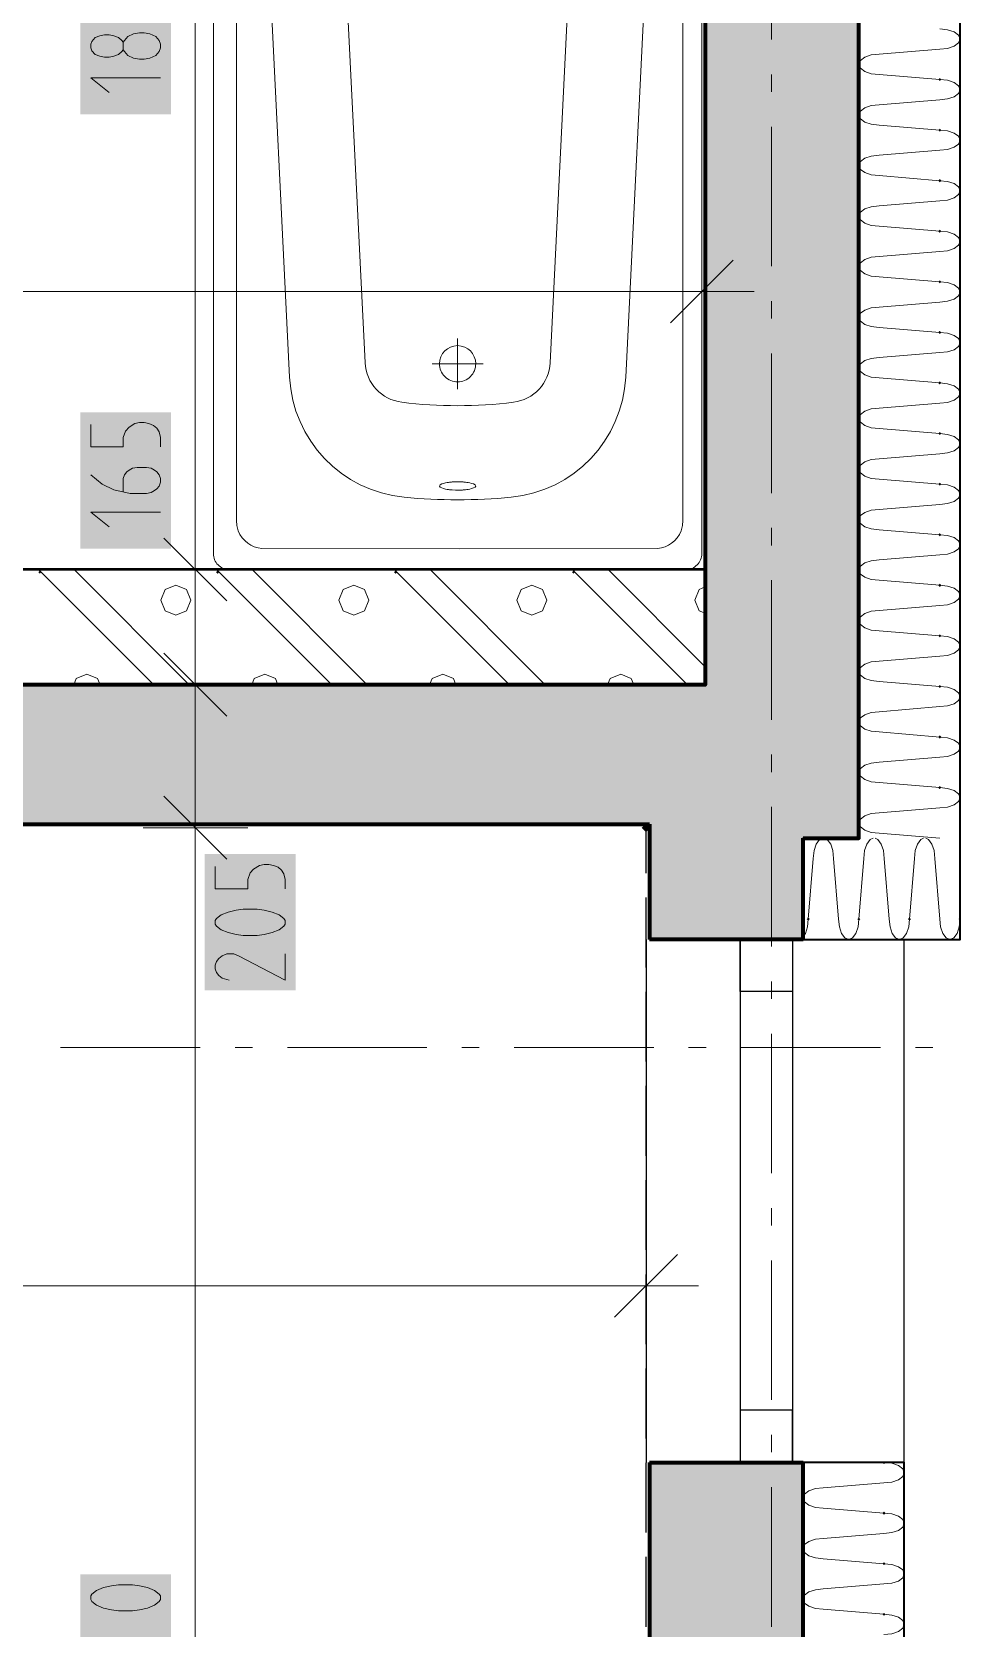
# Model space of a CAD drawing. Header units: millimetres. Extents: x 0 to 594, y 0 to 420.
# Drawn here: x 531.59 to 545.22, y 246.69 to 270.14 of the extents above; entities that cross this region are included whole.
import ezdxf

# ---------------------------------------------------------------- set-up
doc = ezdxf.new("R2010")
doc.units = ezdxf.units.MM
doc.header["$LTSCALE"] = 8
for name, color, linetype in [('PDF_Dokresleni pod rovinou rezu', 7, 'Continuous'), ('PDF_Instalacni prizdivky', 7, 'Continuous'), ('PDF_Koty delkove', 7, 'Continuous'), ('PDF_Okna', 7, 'Continuous'), ('PDF_Osy hlavni', 7, 'Continuous'), ('PDF_Sanita', 7, 'Continuous'), ('PDF_Steny obvodove nosne', 7, 'Continuous'), ('PDF_Zatepleni', 7, 'Continuous')]:
    doc.layers.add(name, color=color, linetype=linetype)

msp = doc.modelspace()

# ---------------------------------------------------------------- linework, layer by layer
at = {"layer": 'PDF_Dokresleni pod rovinou rezu', "lineweight": 25}
for points in [[(540.607, 257.783), (540.607, 258.451)], [(540.607, 256.399), (540.607, 257.424)], [(540.607, 255.015), (540.607, 256.04)], [(540.607, 253.632), (540.607, 254.657)], [(540.607, 252.248), (540.607, 253.273)], [(540.607, 250.864), (540.607, 251.889)], [(540.607, 249.48), (540.607, 250.505)], [(540.607, 248.097), (540.607, 249.122)], [(540.607, 246.713), (540.607, 247.738)]]:
    msp.add_lwpolyline(points, dxfattribs=at)
at = {"layer": 'PDF_Dokresleni pod rovinou rezu', "lineweight": 25, "transparency": 33554559}
msp.add_solid([(540.607, 258.387), (540.543, 258.451), (540.671, 258.451), (540.607, 258.516)], dxfattribs=at)
at = {"layer": 'PDF_Instalacni prizdivky', "lineweight": 50}
msp.add_lwpolyline([(516.469, 260.553), (540.658, 260.553), (541.478, 260.553), (541.478, 262.244), (541.427, 262.244), (516.469, 262.244)], close=True, dxfattribs=at)
at = {"layer": 'PDF_Instalacni prizdivky', "lineweight": 9}
for points in [[(531.741, 262.188), (531.685, 262.244)], [(533.376, 260.553), (531.741, 262.188)], [(533.899, 260.553), (532.207, 262.244)], [(534.355, 262.188), (534.298, 262.244)], [(535.99, 260.553), (534.355, 262.188)], [(536.512, 260.553), (534.821, 262.244)], [(536.968, 262.188), (536.912, 262.244)], [(538.603, 260.553), (536.968, 262.188)], [(539.126, 260.553), (537.435, 262.244)], [(539.582, 262.188), (539.526, 262.244)], [(541.217, 260.553), (539.582, 262.188)], [(541.478, 260.814), (540.049, 262.244)], [(541.387, 261.951), (541.323, 261.795), (541.387, 261.64), (541.478, 261.602)], [(541.478, 261.989), (541.387, 261.951)], [(532.587, 260.553), (532.55, 260.644), (532.394, 260.708), (532.239, 260.644), (532.201, 260.553)], [(535.201, 260.553), (535.163, 260.644), (535.008, 260.708), (534.853, 260.644), (534.815, 260.553)], [(537.815, 260.553), (537.777, 260.644), (537.622, 260.708), (537.467, 260.644), (537.429, 260.553)], [(540.429, 260.553), (540.391, 260.644), (540.236, 260.708), (540.08, 260.644), (540.043, 260.553)]]:
    msp.add_lwpolyline(points, dxfattribs=at)
for points in [[(533.701, 262.015), (533.546, 261.951), (533.482, 261.795), (533.546, 261.64), (533.701, 261.576), (533.857, 261.64), (533.921, 261.795), (533.857, 261.951)], [(536.315, 262.015), (536.16, 261.951), (536.095, 261.795), (536.16, 261.64), (536.315, 261.576), (536.47, 261.64), (536.535, 261.795), (536.47, 261.951)], [(538.929, 262.015), (538.774, 261.951), (538.709, 261.795), (538.774, 261.64), (538.929, 261.576), (539.084, 261.64), (539.148, 261.795), (539.084, 261.951)]]:
    msp.add_lwpolyline(points, close=True, dxfattribs=at)
at = {"layer": 'PDF_Instalacni prizdivky', "lineweight": 9, "transparency": 33554559}
for points in [[(531.702, 262.183), (531.679, 262.206), (531.725, 262.206), (531.702, 262.229)], [(534.316, 262.183), (534.292, 262.206), (534.339, 262.206), (534.316, 262.229)], [(536.929, 262.183), (536.906, 262.206), (536.952, 262.206), (536.929, 262.229)], [(539.543, 262.183), (539.52, 262.206), (539.566, 262.206), (539.543, 262.229)]]:
    msp.add_solid(points, dxfattribs=at)
at = {"layer": 'PDF_Koty delkove', "lineweight": 18}
for points in [[(533.987, 204.332), (533.987, 205.818), (533.987, 206.049), (533.987, 208.559), (533.987, 209.178), (533.987, 215.279), (533.987, 225.703), (533.987, 226.882), (533.987, 228.983), (533.987, 232.159), (533.987, 233.852), (533.987, 258.451), (533.987, 260.553), (533.987, 262.244), (533.987, 280.745), (533.987, 281.77), (533.987, 283.256)], [(532.927, 269.881), (532.91, 269.854), (532.859, 269.813), (532.791, 269.786), (532.722, 269.772), (532.654, 269.772), (532.586, 269.786), (532.517, 269.813), (532.466, 269.868), (532.45, 269.909), (532.45, 269.964), (532.466, 270.005), (532.517, 270.06)], [(532.517, 270.06), (532.586, 270.087), (532.654, 270.101), (532.722, 270.101), (532.791, 270.087), (532.859, 270.06), (532.91, 270.019), (532.927, 269.992)], [(533.475, 269.471), (532.45, 269.471), (532.722, 269.252)], [(541.427, 267.099), (541.427, 266.33), (541.427, 265.561)], [(541.888, 266.791), (540.966, 265.869)], [(541.427, 266.33), (525.057, 266.33), (516.469, 266.33), (514.88, 266.33), (507.192, 266.33), (505.604, 266.33), (491.818, 266.33)], [(541.427, 266.33), (542.196, 266.33)], [(532.45, 264.376), (532.45, 264.047), (532.927, 264.047), (532.927, 264.184), (532.962, 264.28), (533.014, 264.335), (533.099, 264.389), (533.166, 264.403), (533.235, 264.403), (533.304, 264.389), (533.371, 264.362), (533.423, 264.321), (533.457, 264.266), (533.475, 264.184), (533.475, 264.047)], [(532.791, 263.417), (532.62, 263.499), (532.45, 263.637)], [(532.927, 263.39), (532.927, 263.581), (532.945, 263.637), (532.979, 263.678), (533.014, 263.705), (533.064, 263.732), (533.132, 263.746), (533.269, 263.746), (533.337, 263.732), (533.389, 263.705), (533.423, 263.678), (533.457, 263.637), (533.475, 263.581), (533.475, 263.527), (533.457, 263.472), (533.423, 263.431), (533.389, 263.404), (533.337, 263.376), (533.269, 263.362), (533.03, 263.362), (532.791, 263.417)], [(533.475, 263.089), (532.45, 263.089), (532.722, 262.87)], [(534.449, 261.783), (533.526, 262.705)], [(534.756, 262.244), (533.987, 262.244), (533.219, 262.244)], [(534.449, 260.091), (533.526, 261.014)], [(534.756, 260.553), (533.987, 260.553), (533.219, 260.553)], [(534.449, 257.99), (533.526, 258.913)], [(534.756, 258.451), (533.987, 258.451), (533.219, 258.451)], [(534.28, 257.884), (534.28, 257.555), (534.758, 257.555), (534.758, 257.692), (534.793, 257.788), (534.844, 257.843), (534.929, 257.897), (534.997, 257.911), (535.065, 257.911), (535.134, 257.897), (535.202, 257.87), (535.253, 257.829), (535.288, 257.775), (535.305, 257.692), (535.305, 257.555)], [(534.894, 257.254), (534.689, 257.254), (534.588, 257.24), (534.468, 257.213), (534.365, 257.172), (534.297, 257.118), (534.28, 257.09), (534.28, 257.035), (534.297, 257.007), (534.365, 256.953), (534.468, 256.912)], [(534.468, 256.912), (534.588, 256.884), (534.689, 256.87), (534.894, 256.87), (534.997, 256.884), (535.117, 256.912), (535.219, 256.953), (535.288, 257.007), (535.305, 257.035), (535.305, 257.09), (535.288, 257.118), (535.219, 257.172), (535.117, 257.213), (534.997, 257.24), (534.894, 257.254)], [(535.305, 256.597), (535.305, 256.213), (534.622, 256.57), (534.553, 256.597), (534.45, 256.597), (534.383, 256.57), (534.331, 256.529), (534.297, 256.488), (534.28, 256.433), (534.28, 256.378), (534.297, 256.323), (534.331, 256.282), (534.383, 256.241), (534.484, 256.213)], [(540.607, 252.489), (540.607, 251.721), (540.607, 250.952)], [(541.068, 252.182), (540.146, 251.259)], [(540.607, 251.721), (523.196, 251.721), (510.274, 251.721), (506.065, 251.721), (497.455, 251.721), (482.899, 251.721), (476.75, 251.721), (471.845, 251.721), (467.3, 251.721), (466.5, 251.721), (465.014, 251.721), (430.523, 251.721), (424.476, 251.721), (412.176, 251.721), (400.747, 251.721)], [(540.607, 251.721), (541.376, 251.721)]]:
    msp.add_lwpolyline(points, dxfattribs=at)
for points in [[(533.235, 270.128), (533.166, 270.128), (533.081, 270.114), (532.996, 270.074), (532.945, 270.019), (532.927, 269.992), (532.927, 269.881), (532.945, 269.854), (532.996, 269.799), (533.081, 269.758), (533.166, 269.744), (533.235, 269.744), (533.32, 269.758), (533.406, 269.799), (533.457, 269.854), (533.475, 269.909), (533.475, 269.964), (533.457, 270.019), (533.406, 270.074), (533.32, 270.114)], [(533.064, 247.329), (532.859, 247.329), (532.757, 247.315), (532.637, 247.288), (532.535, 247.247), (532.466, 247.193), (532.45, 247.165), (532.45, 247.111), (532.466, 247.083), (532.535, 247.028), (532.637, 246.987), (532.757, 246.959), (532.859, 246.946), (533.064, 246.946), (533.166, 246.959), (533.286, 246.987), (533.389, 247.028), (533.457, 247.083), (533.475, 247.111), (533.475, 247.165), (533.457, 247.193), (533.389, 247.247), (533.286, 247.288), (533.166, 247.315)]]:
    msp.add_lwpolyline(points, close=True, dxfattribs=at)
at = {"layer": 'PDF_Koty delkove', "color": 7, "lineweight": 18, "true_color": 0xffffff, "transparency": 33554559}
for points in [[(533.629, 268.934), (533.629, 271.595), (532.296, 268.934), (532.296, 271.595)], [(533.629, 262.551), (533.629, 264.556), (532.296, 262.551), (532.296, 264.556)], [(535.459, 256.06), (535.459, 258.064), (534.126, 256.06), (534.126, 258.064)], [(533.629, 244.821), (533.629, 247.483), (532.296, 244.821), (532.296, 247.483)]]:
    msp.add_solid(points, dxfattribs=at)
at = {"layer": 'PDF_Okna', "lineweight": 25}
for points in [[(542.76, 256.811), (542.76, 256.043), (541.991, 256.043), (541.991, 256.811)], [(542.76, 249.124), (542.76, 249.893), (541.991, 249.893), (541.991, 249.124)]]:
    msp.add_lwpolyline(points, close=True, dxfattribs=at)
for points in [[(541.991, 256.811), (541.991, 249.124)], [(542.76, 256.811), (542.76, 249.124)]]:
    msp.add_lwpolyline(points, dxfattribs=at)
at = {"layer": 'PDF_Osy hlavni', "lineweight": 18}
for points in [[(542.452, 270.031), (542.452, 272.081)], [(542.452, 269.263), (542.452, 269.519)], [(542.452, 266.7), (542.452, 268.75)], [(542.452, 265.932), (542.452, 266.188)], [(542.452, 263.369), (542.452, 265.419)], [(542.452, 262.6), (542.452, 262.857)], [(542.452, 260.038), (542.452, 262.088)], [(542.452, 259.269), (542.452, 259.525)], [(542.452, 256.707), (542.452, 258.757)], [(542.452, 255.938), (542.452, 256.194)], [(542.452, 253.375), (542.452, 255.425)], [(534.058, 255.223), (532.008, 255.223)], [(534.827, 255.223), (534.571, 255.223)], [(537.389, 255.223), (535.339, 255.223)], [(538.158, 255.223), (537.902, 255.223)], [(540.721, 255.223), (538.671, 255.223)], [(541.489, 255.223), (541.233, 255.223)], [(544.052, 255.223), (542.002, 255.223)], [(544.821, 255.223), (544.564, 255.223)], [(542.452, 252.607), (542.452, 252.863)], [(542.452, 250.044), (542.452, 252.094)], [(542.452, 249.275), (542.452, 249.532)], [(542.452, 246.713), (542.452, 248.763)]]:
    msp.add_lwpolyline(points, dxfattribs=at)
at = {"layer": 'PDF_Sanita', "lineweight": 13}
for points in [[(534.252, 279.434), (534.252, 279.433), (534.252, 262.48, 0.41423), (534.488, 262.244), (541.191, 262.244, 0.41423), (541.427, 262.48), (541.427, 279.433, 0.414233), (541.191, 279.669), (534.488, 279.669, 0.414227)], [(535.372, 265.072, 0.372026), (537.055, 263.307, 0.048465), (538.625, 263.307, 0.372028), (540.308, 265.072), (540.638, 271.767), (540.638, 276.958, 0.387973), (539.221, 278.51, 0.045249), (536.459, 278.51, 0.387973), (535.041, 276.958), (535.041, 271.767)], [(538.106, 265.268, 0.414202), (537.84, 265.534, 0.414207), (537.573, 265.268, 0.414223), (537.84, 265.001, 0.414218)]]:
    msp.add_lwpolyline(points, format="xyb", close=True, dxfattribs=at)
msp.add_lwpolyline([(538.66, 264.703, 0.364872), (539.199, 265.283), (539.563, 272.655), (539.562, 274.84, 0.395998), (538.6, 275.863, 0.031047), (537.079, 275.863, 0.395991), (536.117, 274.84), (536.116, 272.655), (536.48, 265.283, 0.364869), (537.019, 264.703)], format="xyb", dxfattribs=at)
for points in [[(537.87, 262.551), (534.966, 262.553), (534.909, 262.562), (534.853, 262.579), (534.803, 262.602), (534.758, 262.631), (534.717, 262.665), (534.675, 262.712), (534.643, 262.761), (534.618, 262.814), (534.606, 262.851), (534.597, 262.891), (534.59, 262.967), (534.59, 270.956)], [(541.15, 270.956), (541.15, 262.967), (541.144, 262.891), (541.135, 262.851), (541.123, 262.814), (541.098, 262.761), (541.066, 262.712), (541.024, 262.665), (540.983, 262.631), (540.938, 262.602), (540.888, 262.579), (540.832, 262.562), (540.775, 262.553), (537.87, 262.551)], [(537.84, 265.641), (537.84, 264.895)], [(537.467, 265.268), (538.213, 265.268)], [(537.685, 263.422), (537.662, 263.426), (537.634, 263.433), (537.606, 263.443), (537.583, 263.456), (537.573, 263.472), (537.583, 263.488), (537.606, 263.502), (537.634, 263.511), (537.662, 263.518), (537.685, 263.522), (537.705, 263.525), (537.722, 263.527), (537.737, 263.529), (537.749, 263.53), (537.759, 263.531), (537.768, 263.531), (537.796, 263.533), (537.824, 263.534), (537.864, 263.533), (537.911, 263.531), (537.92, 263.531), (537.931, 263.53), (537.943, 263.529), (537.957, 263.527), (537.974, 263.525), (537.994, 263.522), (538.018, 263.518), (538.045, 263.511), (538.073, 263.502), (538.097, 263.488), (538.106, 263.472), (538.097, 263.456), (538.073, 263.443), (538.045, 263.433), (538.018, 263.426), (537.994, 263.422), (537.974, 263.419), (537.957, 263.417), (537.943, 263.415), (537.931, 263.414), (537.92, 263.414), (537.911, 263.413), (537.903, 263.412), (537.878, 263.411), (537.851, 263.411), (537.811, 263.411)], [(537.811, 263.411), (537.759, 263.414), (537.749, 263.414), (537.737, 263.415), (537.722, 263.417), (537.705, 263.419), (537.685, 263.422)]]:
    msp.add_lwpolyline(points, dxfattribs=at)
at = {"layer": 'PDF_Sanita', "lineweight": 9}
msp.add_arc((537.84, 271.386), 6.734, 263.0014, 276.9986, dxfattribs=at)
at = {"layer": 'PDF_Steny obvodove nosne', "lineweight": 70}
for points in [[(541.478, 296.94), (541.478, 283.256), (541.478, 281.77), (541.478, 262.244), (541.478, 260.553), (540.658, 260.553)], [(542.913, 258.298), (543.733, 258.298), (543.733, 260.553), (543.733, 296.94)], [(540.658, 260.553), (516.469, 260.553), (514.88, 260.553)], [(502.58, 258.503), (540.607, 258.503), (540.658, 258.503)], [(540.658, 258.503), (540.658, 258.298)], [(540.658, 258.298), (540.658, 256.811)], [(542.913, 256.811), (542.913, 258.298)], [(542.913, 256.811), (542.76, 256.811), (541.991, 256.811), (540.658, 256.811)], [(540.658, 249.124), (540.658, 234.005)], [(540.658, 249.124), (541.991, 249.124), (542.76, 249.124), (542.913, 249.124)], [(542.913, 234.005), (542.913, 235.492), (542.913, 249.124)]]:
    msp.add_lwpolyline(points, dxfattribs=at)
at = {"layer": 'PDF_Steny obvodove nosne', "lineweight": 25}
for points in [[(540.607, 256.811), (540.607, 249.124)], [(544.4, 249.124), (544.4, 256.811)]]:
    msp.add_lwpolyline(points, dxfattribs=at)
at = {"layer": 'PDF_Steny obvodove nosne', "color": 9, "lineweight": 9, "true_color": 0xc0c0c0, "transparency": 33554559}
for points in [[(541.478, 296.94), (541.478, 260.553), (543.733, 296.94), (543.733, 260.553)], [(502.58, 258.503), (540.658, 258.503), (502.58, 260.553), (540.658, 260.553)], [(543.733, 260.553), (540.658, 260.553), (543.733, 258.298), (540.658, 258.298)], [(540.658, 256.811), (542.913, 256.811), (540.658, 258.298), (542.913, 258.298)], [(540.658, 249.124), (540.658, 234.005), (542.913, 249.124), (542.913, 234.005)]]:
    msp.add_solid(points, dxfattribs=at)
at = {"layer": 'PDF_Zatepleni', "lineweight": 35}
for points in [[(543.733, 296.94), (543.733, 260.553), (543.733, 258.298), (542.913, 258.298), (542.913, 256.811), (544.4, 256.811), (545.22, 256.811), (545.22, 258.298), (545.22, 296.94)], [(545.22, 234.005), (545.22, 235.492), (544.4, 235.492), (544.4, 249.124), (542.913, 249.124), (542.913, 235.492), (542.913, 234.005), (543.733, 234.005), (543.733, 231.75), (543.733, 195.363)]]:
    msp.add_lwpolyline(points, dxfattribs=at)
at = {"layer": 'PDF_Zatepleni', "lineweight": 9}
for points in [[(545.22, 270.039), (545.197, 270.096), (545.133, 270.144), (545.036, 270.176), (544.922, 270.188)], [(544.922, 269.89), (545.036, 269.902), (545.133, 269.934), (545.197, 269.982), (545.22, 270.039)], [(543.819, 269.773), (543.755, 269.725), (543.734, 269.683)], [(544.031, 269.817), (543.916, 269.805), (543.819, 269.773)], [(544.922, 269.89), (544.031, 269.817)], [(543.734, 269.652), (543.755, 269.61), (543.819, 269.562), (543.916, 269.529), (544.031, 269.518)], [(544.031, 269.518), (544.922, 269.444)], [(544.031, 269.518), (544.031, 269.518)], [(545.22, 269.296), (545.197, 269.353), (545.133, 269.401), (545.036, 269.433), (544.922, 269.444)], [(544.922, 269.147), (545.036, 269.159), (545.133, 269.191), (545.197, 269.239), (545.22, 269.296)], [(544.031, 269.074), (543.916, 269.062), (543.819, 269.03), (543.755, 268.981), (543.734, 268.94)], [(544.922, 269.147), (544.031, 269.074)], [(543.734, 268.909), (543.755, 268.867), (543.819, 268.819), (543.916, 268.786), (544.031, 268.775)], [(544.031, 268.775), (544.922, 268.701)], [(544.031, 268.775), (544.031, 268.775)], [(545.22, 268.553), (545.197, 268.61), (545.133, 268.658), (545.036, 268.69), (544.922, 268.701)], [(545.036, 268.415), (545.133, 268.448), (545.197, 268.496), (545.22, 268.553)], [(544.031, 268.331), (543.916, 268.319), (543.819, 268.287), (543.755, 268.238), (543.734, 268.197)], [(544.922, 268.404), (544.031, 268.331)], [(544.922, 268.404), (545.036, 268.415)], [(543.734, 268.166), (543.755, 268.124), (543.819, 268.076), (543.916, 268.043), (544.031, 268.032)], [(544.031, 268.032), (544.922, 267.958)], [(544.031, 268.032), (544.031, 268.032)], [(545.22, 267.81), (545.197, 267.867), (545.133, 267.915), (545.036, 267.947), (544.922, 267.958)], [(544.922, 267.661), (545.036, 267.672), (545.133, 267.705), (545.197, 267.753), (545.22, 267.81)], [(544.031, 267.587), (543.916, 267.576), (543.819, 267.544), (543.755, 267.495), (543.734, 267.454)], [(544.922, 267.661), (544.031, 267.587)], [(543.734, 267.422), (543.755, 267.381), (543.819, 267.332), (543.916, 267.3), (544.031, 267.289)], [(544.031, 267.289), (544.922, 267.215)], [(544.031, 267.289), (544.031, 267.289)], [(545.22, 267.066), (545.197, 267.123), (545.133, 267.172), (545.036, 267.204), (544.922, 267.215)], [(544.922, 266.918), (544.031, 266.844)], [(544.922, 266.918), (545.036, 266.929), (545.133, 266.961), (545.197, 267.01), (545.22, 267.066)], [(544.031, 266.844), (543.916, 266.833), (543.819, 266.801), (543.755, 266.752), (543.734, 266.711)], [(543.734, 266.679), (543.755, 266.638), (543.819, 266.589), (543.916, 266.557), (544.031, 266.546)], [(544.031, 266.546), (544.922, 266.472)], [(544.031, 266.546), (544.031, 266.546)], [(545.22, 266.323), (545.197, 266.38), (545.133, 266.428), (545.036, 266.461), (544.922, 266.472)], [(544.031, 266.101), (544.922, 266.175), (545.036, 266.186), (545.133, 266.218), (545.197, 266.267), (545.22, 266.323)], [(544.031, 266.101), (543.916, 266.09), (543.819, 266.057), (543.755, 266.009), (543.734, 265.967)], [(543.734, 265.936), (543.755, 265.895), (543.819, 265.846), (543.916, 265.814), (544.031, 265.802)], [(544.031, 265.802), (544.922, 265.729)], [(544.031, 265.802), (544.031, 265.802)], [(545.22, 265.58), (545.197, 265.637), (545.133, 265.685), (545.036, 265.718), (544.922, 265.729)], [(544.031, 265.358), (544.922, 265.432), (545.036, 265.443), (545.133, 265.475), (545.197, 265.523), (545.22, 265.58)], [(544.031, 265.358), (543.916, 265.347), (543.819, 265.314), (543.755, 265.266), (543.734, 265.224)], [(543.734, 265.193), (543.755, 265.152), (543.819, 265.103), (543.916, 265.071), (544.031, 265.059)], [(544.031, 265.059), (544.922, 264.986)], [(544.031, 265.059), (544.031, 265.059)], [(544.031, 264.615), (544.922, 264.689), (545.036, 264.7), (545.133, 264.732), (545.197, 264.78), (545.22, 264.837)], [(545.22, 264.837), (545.197, 264.894), (545.133, 264.942), (545.036, 264.974), (544.922, 264.986)], [(544.031, 264.615), (543.916, 264.604), (543.819, 264.571), (543.755, 264.523), (543.734, 264.481)], [(543.734, 264.45), (543.755, 264.408), (543.819, 264.36), (543.916, 264.328), (544.031, 264.316)], [(544.031, 264.316), (544.922, 264.243)], [(544.031, 264.316), (544.031, 264.316)], [(544.031, 264.316), (544.031, 264.316)], [(545.22, 264.094), (545.197, 264.151), (545.133, 264.199), (545.036, 264.231), (544.922, 264.243)], [(544.922, 263.945), (545.036, 263.957), (545.133, 263.989), (545.197, 264.037), (545.22, 264.094)], [(544.031, 263.872), (543.916, 263.86), (543.819, 263.828), (543.755, 263.78), (543.734, 263.738)], [(544.922, 263.945), (544.031, 263.872)], [(543.734, 263.707), (543.755, 263.665), (543.819, 263.617), (543.916, 263.584), (544.031, 263.573)], [(544.031, 263.573), (544.922, 263.5)], [(544.031, 263.573), (544.031, 263.573)], [(545.22, 263.351), (545.197, 263.408), (545.133, 263.456), (545.036, 263.488), (544.922, 263.5)], [(544.031, 263.129), (543.916, 263.117), (543.819, 263.085), (543.755, 263.037), (543.734, 262.995)], [(544.922, 263.202), (544.031, 263.129)], [(544.922, 263.202), (545.036, 263.214), (545.133, 263.246), (545.197, 263.294), (545.22, 263.351)], [(543.734, 262.964), (543.755, 262.922), (543.819, 262.874), (543.916, 262.841), (544.031, 262.83)], [(544.031, 262.83), (544.922, 262.756)], [(544.031, 262.83), (544.031, 262.83)], [(545.22, 262.608), (545.197, 262.665), (545.133, 262.713), (545.036, 262.745), (544.922, 262.756)], [(544.922, 262.459), (544.031, 262.386)], [(544.922, 262.459), (545.036, 262.47), (545.133, 262.503), (545.197, 262.551), (545.22, 262.608)], [(544.031, 262.386), (543.916, 262.374), (543.819, 262.342), (543.755, 262.293), (543.734, 262.252)], [(543.734, 262.221), (543.755, 262.179), (543.819, 262.131), (543.916, 262.098), (544.031, 262.087)], [(544.031, 262.087), (544.922, 262.013)], [(544.031, 262.087), (544.031, 262.087)], [(545.22, 261.865), (545.197, 261.922), (545.133, 261.97), (545.036, 262.002), (544.922, 262.013)], [(544.922, 261.716), (544.031, 261.642)], [(544.922, 261.716), (545.036, 261.727), (545.133, 261.76), (545.197, 261.808), (545.22, 261.865)], [(544.031, 261.642), (543.916, 261.631), (543.819, 261.599), (543.755, 261.55), (543.734, 261.509)], [(543.734, 261.478), (543.755, 261.436), (543.819, 261.387), (543.916, 261.355), (544.031, 261.344)], [(544.031, 261.344), (544.922, 261.27)], [(544.031, 261.344), (544.031, 261.344)], [(545.22, 261.122), (545.197, 261.178), (545.133, 261.227), (545.036, 261.259), (544.922, 261.27)], [(544.922, 260.973), (545.036, 260.984), (545.133, 261.016), (545.197, 261.065), (545.22, 261.122)], [(544.031, 260.899), (543.916, 260.888), (543.819, 260.856), (543.755, 260.807), (543.734, 260.766)], [(544.922, 260.973), (544.031, 260.899)], [(543.734, 260.734), (543.755, 260.693), (543.819, 260.644), (543.916, 260.612), (544.031, 260.601)], [(544.031, 260.601), (544.922, 260.527)], [(544.031, 260.601), (544.031, 260.601)], [(545.22, 260.378), (545.197, 260.435), (545.133, 260.484), (545.036, 260.516), (544.922, 260.527)], [(544.922, 260.23), (545.036, 260.241), (545.133, 260.273), (545.197, 260.322), (545.22, 260.378)], [(544.031, 260.156), (543.916, 260.145), (543.819, 260.112), (543.755, 260.064), (543.734, 260.022)], [(544.922, 260.23), (544.031, 260.156)], [(543.734, 259.991), (543.755, 259.95), (543.819, 259.901), (543.916, 259.869), (544.031, 259.858)], [(544.031, 259.858), (544.922, 259.784)], [(544.031, 259.858), (544.031, 259.858)], [(545.22, 259.635), (545.197, 259.692), (545.133, 259.74), (545.036, 259.773), (544.922, 259.784)], [(544.922, 259.487), (545.036, 259.498), (545.133, 259.53), (545.197, 259.578), (545.22, 259.635)], [(544.031, 259.413), (543.916, 259.402), (543.819, 259.369), (543.755, 259.321), (543.734, 259.279)], [(544.922, 259.487), (544.031, 259.413)], [(543.734, 259.248), (543.755, 259.207), (543.819, 259.158), (543.916, 259.126), (544.031, 259.114)], [(544.031, 259.114), (544.922, 259.041)], [(544.031, 259.114), (544.031, 259.114)], [(545.22, 258.892), (545.197, 258.949), (545.133, 258.997), (545.036, 259.03), (544.922, 259.041)], [(544.031, 258.67), (543.916, 258.659), (543.819, 258.626), (543.755, 258.578), (543.734, 258.536)], [(544.922, 258.744), (544.031, 258.67)], [(544.922, 258.744), (545.036, 258.755), (545.133, 258.787), (545.197, 258.835), (545.22, 258.892)], [(543.734, 258.505), (543.755, 258.463), (543.819, 258.415), (543.916, 258.383), (544.031, 258.371)], [(543.198, 258.298), (543.156, 258.276), (543.108, 258.212), (543.075, 258.115), (543.064, 258)], [(543.229, 258.298), (543.27, 258.276), (543.319, 258.212), (543.351, 258.115), (543.363, 258), (543.436, 257.109), (543.447, 256.995), (543.48, 256.899), (543.528, 256.834), (543.585, 256.811), (543.642, 256.834), (543.69, 256.899)], [(543.941, 258.298), (543.899, 258.276), (543.851, 258.212), (543.818, 258.115), (543.807, 258)], [(543.972, 258.298), (544.013, 258.276), (544.062, 258.212), (544.094, 258.115), (544.106, 258), (544.179, 257.109), (544.191, 256.995), (544.223, 256.899), (544.271, 256.834), (544.328, 256.811), (544.385, 256.834), (544.433, 256.899), (544.465, 256.995), (544.477, 257.109), (544.55, 258)], [(544.031, 258.371), (544.922, 258.298)], [(544.031, 258.371), (544.031, 258.371)], [(544.684, 258.298), (544.642, 258.276), (544.594, 258.212), (544.561, 258.115), (544.55, 258)], [(544.715, 258.298), (544.757, 258.276), (544.805, 258.212), (544.837, 258.115), (544.849, 258), (544.922, 257.109), (544.934, 256.995), (544.966, 256.899), (545.014, 256.834), (545.071, 256.811), (545.128, 256.834), (545.176, 256.899), (545.208, 256.995), (545.22, 257.109)], [(543.064, 258), (542.99, 257.109)], [(543.064, 258), (543.064, 258)], [(543.807, 258), (543.733, 257.109)], [(543.807, 258), (543.807, 258)], [(544.55, 258), (544.55, 258)], [(542.913, 256.854), (542.947, 256.899), (542.979, 256.995), (542.99, 257.109)], [(543.69, 256.899), (543.722, 256.995), (543.733, 257.109)], [(544.4, 248.975), (544.377, 249.032), (544.313, 249.081), (544.216, 249.113), (544.102, 249.124)], [(544.102, 248.827), (543.211, 248.753)], [(544.102, 248.827), (544.216, 248.838), (544.313, 248.87), (544.377, 248.919), (544.4, 248.975)], [(543.211, 248.753), (543.096, 248.742), (542.999, 248.709), (542.935, 248.661), (542.914, 248.619)], [(542.914, 248.588), (542.935, 248.547), (542.999, 248.498), (543.096, 248.466), (543.211, 248.454)], [(543.211, 248.454), (544.102, 248.381)], [(543.211, 248.454), (543.211, 248.454)], [(544.4, 248.232), (544.377, 248.289), (544.313, 248.337), (544.216, 248.37), (544.102, 248.381)], [(544.102, 248.084), (544.216, 248.095), (544.313, 248.127), (544.377, 248.175), (544.4, 248.232)], [(543.211, 248.01), (543.096, 247.999), (542.999, 247.966), (542.935, 247.918), (542.914, 247.876)], [(544.102, 248.084), (543.211, 248.01)], [(542.914, 247.845), (542.935, 247.804), (542.999, 247.755), (543.096, 247.723), (543.211, 247.711)], [(543.211, 247.711), (544.102, 247.638)], [(543.211, 247.711), (543.211, 247.711)], [(544.4, 247.489), (544.377, 247.546), (544.313, 247.594), (544.216, 247.626), (544.102, 247.638)], [(544.102, 247.341), (544.216, 247.352), (544.313, 247.384), (544.377, 247.432), (544.4, 247.489)], [(543.211, 247.267), (543.096, 247.256), (542.999, 247.223), (542.935, 247.175), (542.914, 247.133)], [(544.102, 247.341), (543.211, 247.267)], [(542.914, 247.102), (542.935, 247.06), (542.999, 247.012), (543.096, 246.98), (543.211, 246.968)], [(543.211, 246.968), (544.102, 246.895)], [(543.211, 246.968), (543.211, 246.968)], [(544.4, 246.746), (544.377, 246.803), (544.313, 246.851), (544.216, 246.883), (544.102, 246.895)], [(544.102, 246.597), (544.216, 246.609), (544.313, 246.641), (544.377, 246.689), (544.4, 246.746)]]:
    msp.add_lwpolyline(points, dxfattribs=at)
at = {"layer": 'PDF_Zatepleni', "lineweight": 9, "transparency": 33554559}
for points in [[(544.922, 269.421), (544.899, 269.444), (544.945, 269.444), (544.922, 269.468)], [(544.922, 268.678), (544.899, 268.701), (544.945, 268.701), (544.922, 268.724)], [(544.922, 267.935), (544.899, 267.958), (544.945, 267.958), (544.922, 267.981)], [(544.922, 267.192), (544.899, 267.215), (544.945, 267.215), (544.922, 267.238)], [(544.922, 266.449), (544.899, 266.472), (544.945, 266.472), (544.922, 266.495)], [(544.922, 265.706), (544.899, 265.729), (544.945, 265.729), (544.922, 265.752)], [(544.922, 264.963), (544.899, 264.986), (544.945, 264.986), (544.922, 265.009)], [(544.922, 264.22), (544.899, 264.243), (544.945, 264.243), (544.922, 264.266)], [(544.922, 263.476), (544.899, 263.5), (544.945, 263.5), (544.922, 263.523)], [(544.922, 262.733), (544.899, 262.756), (544.945, 262.756), (544.922, 262.779)], [(544.922, 261.99), (544.899, 262.013), (544.945, 262.013), (544.922, 262.036)], [(544.922, 261.247), (544.899, 261.27), (544.945, 261.27), (544.922, 261.293)], [(544.922, 260.504), (544.899, 260.527), (544.945, 260.527), (544.922, 260.55)], [(544.922, 259.761), (544.899, 259.784), (544.945, 259.784), (544.922, 259.807)], [(544.922, 259.018), (544.899, 259.041), (544.945, 259.041), (544.922, 259.064)], [(542.99, 257.086), (542.967, 257.109), (543.013, 257.109), (542.99, 257.132)], [(543.733, 257.086), (543.71, 257.109), (543.756, 257.109), (543.733, 257.132)], [(544.477, 257.086), (544.453, 257.109), (544.5, 257.109), (544.477, 257.132)], [(545.22, 257.086), (545.197, 257.109), (545.22, 257.132)], [(544.102, 249.101), (544.079, 249.124), (544.125, 249.124)], [(544.102, 248.358), (544.079, 248.381), (544.125, 248.381), (544.102, 248.404)], [(544.102, 247.615), (544.079, 247.638), (544.125, 247.638), (544.102, 247.661)], [(544.102, 246.872), (544.079, 246.895), (544.125, 246.895), (544.102, 246.918)]]:
    msp.add_solid(points, dxfattribs=at)

doc.saveas('drawing.dxf')
